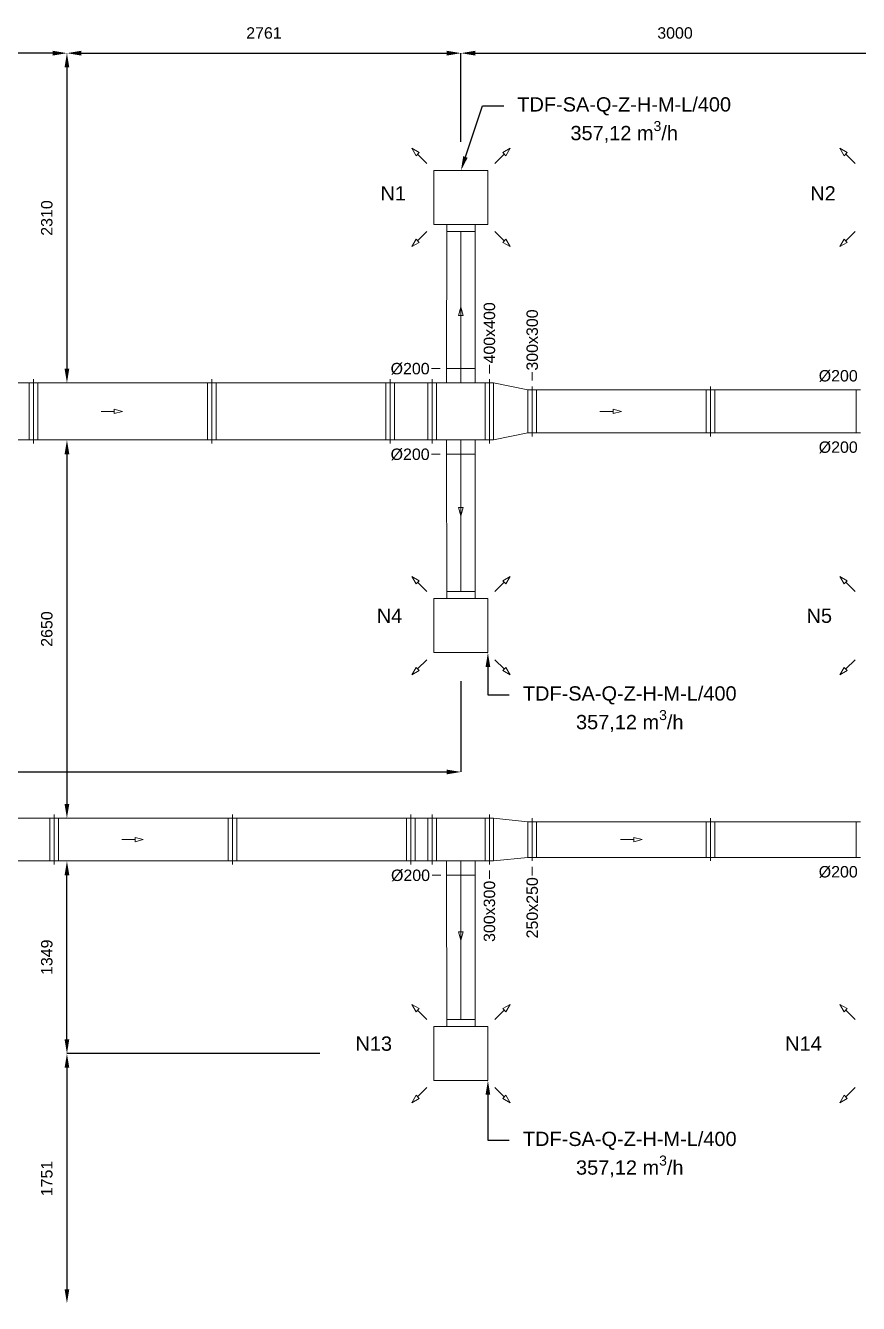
# Model space of a CAD drawing. Header units: millimetres. Extents: x 59762 to 60194, y -87842 to -87548.
# Drawn here: x 60035.94 to 60041.78, y -87796.75 to -87787.8 of the extents above; entities that cross this region are included whole.
import ezdxf
from ezdxf import colors
from ezdxf.entities.mleader import LeaderData, LeaderLine
from ezdxf.math import Vec2, Vec3

# ---------------------------------------------------------------- set-up
doc = ezdxf.new("R2010")
doc.units = ezdxf.units.MM
doc.linetypes.add('JIS_02_1.2', pattern=[2.5, 1.25, -1.25])
doc.linetypes.add('KRESKAKROPKA', pattern=[25.4, 12.7, -6.35, 0, -6.35])
for name, color, linetype, lineweight in [('instalacja nawiewna', 150, 'Continuous', 20), ('kanały', 7, 'Continuous', 20), ('nawi. strzałki', 150, 'Continuous', 20), ('Nawiew opis', 150, 'Continuous', 20), ('wymiary', 7, 'Continuous', 13)]:
    doc.layers.add(name, color=color, linetype=linetype, lineweight=lineweight)
doc.layers.add('osie', color=7, linetype='JIS_02_1.2', lineweight=5, transparency=0.7)
doc.styles.add('styl1', font='arial.ttf', dxfattribs={"height": 0.08})
doc.linetypes.add('ZYGZAK', pattern='A,0.00254,-5.08,[131,ltypeshp.shx,S=5.08,R=0,X=-5.08,Y=0],-10.16,[131,ltypeshp.shx,S=5.08,R=180,X=5.08,Y=0],-5.08', length=20.32254)
doc.dimstyles.new('Kopia Opisowy', dxfattribs={"dimscale": 0, "dimtxt": 0.08, "dimasz": 0.1, "dimexe": 0, "dimexo": 0.2, "dimgap": 0.1, "dimtad": 1, "dimlfac": 1000, "dimtxsty": 'styl1', "dimcen": 2.5, "dimadec": 0, "dimazin": 0, "dimtfac": 1, "dimtmove": 0, "dimatfit": 3, "dimfxl": 1, "dimarcsym": 0})

# ---------------------------------------------------------------- blocks, each defined once
blk = doc.blocks.new('*D53')
at = {"layer": 'Defpoints', "color": 0, "transparency": 16777216}
for p in [(60036.2311, -87787.9899), (60038.9921, -87787.9899), (60038.9921, -87788.8119)]:
    blk.add_point(p, dxfattribs=at)
at = {"layer": 'wymiary', "color": 0, "lineweight": -2, "transparency": 16777216}
for p, q in [((60036.3311, -87787.9899), (60038.8921, -87787.9899)), ((60038.9921, -87788.6119), (60038.9921, -87787.9899))]:
    blk.add_line(p, q, dxfattribs=at)
at = {"layer": 'wymiary', "color": 0, "transparency": 16777216}
for points in [[(60036.3311, -87787.9732), (60036.3311, -87788.0065), (60036.2311, -87787.9899)], [(60038.8921, -87787.9732), (60038.8921, -87788.0065), (60038.9921, -87787.9899)]]:
    blk.add_solid(points, dxfattribs=at)
at = {"layer": 'wymiary', "color": 0, "transparency": 16777216, "insert": (60037.6116, -87787.849), "char_height": 0.08, "attachment_point": 5, "style": 'styl1'}
blk.add_mtext('2761', dxfattribs=at)
blk = doc.blocks.new('*D54')
at = {"layer": 'Defpoints', "color": 0, "transparency": 16777216}
for p in [(60041.9921, -87787.9899), (60038.9921, -87788.8119), (60041.9921, -87788.8119)]:
    blk.add_point(p, dxfattribs=at)
at = {"layer": 'wymiary', "color": 0, "lineweight": -2, "transparency": 16777216}
for p, q in [((60039.0921, -87787.9899), (60041.8921, -87787.9899)), ((60041.9921, -87788.6119), (60041.9921, -87787.9899))]:
    blk.add_line(p, q, dxfattribs=at)
at = {"layer": 'wymiary', "color": 0, "transparency": 16777216}
for points in [[(60039.0921, -87787.9732), (60039.0921, -87788.0065), (60038.9921, -87787.9899)], [(60041.8921, -87787.9732), (60041.8921, -87788.0065), (60041.9921, -87787.9899)]]:
    blk.add_solid(points, dxfattribs=at)
at = {"layer": 'wymiary', "color": 0, "transparency": 16777216, "insert": (60040.4921, -87787.849), "char_height": 0.08, "attachment_point": 5, "style": 'styl1'}
blk.add_mtext('3000', dxfattribs=at)
blk = doc.blocks.new('*D57')
at = {"layer": 'Defpoints', "color": 0, "transparency": 16777216}
for p in [(60036.2311, -87787.9899), (60036.2311, -87790.2999), (60036.2311, -87790.2999)]:
    blk.add_point(p, dxfattribs=at)
at = {"layer": 'wymiary', "color": 0, "lineweight": -2, "transparency": 16777216}
blk.add_line((60036.2311, -87788.0899), (60036.2311, -87790.1999), dxfattribs=at)
at = {"layer": 'wymiary', "color": 0, "transparency": 16777216}
for points in [[(60036.2144, -87788.0899), (60036.2477, -87788.0899), (60036.2311, -87787.9899)], [(60036.2144, -87790.1999), (60036.2477, -87790.1999), (60036.2311, -87790.2999)]]:
    blk.add_solid(points, dxfattribs=at)
at = {"layer": 'wymiary', "color": 0, "transparency": 16777216, "insert": (60036.0902, -87789.1449), "char_height": 0.08, "attachment_point": 5, "rotation": 90, "style": 'styl1'}
blk.add_mtext('2310', dxfattribs=at)
blk = doc.blocks.new('*D59')
at = {"layer": 'Defpoints', "color": 0, "transparency": 16777216}
for p in [(60036.2311, -87790.6999), (60036.2311, -87793.3499), (60036.2311, -87793.3499)]:
    blk.add_point(p, dxfattribs=at)
at = {"layer": 'wymiary', "color": 0, "lineweight": -2, "transparency": 16777216}
blk.add_line((60036.2311, -87790.7999), (60036.2311, -87793.2499), dxfattribs=at)
at = {"layer": 'wymiary', "color": 0, "transparency": 16777216}
for points in [[(60036.2144, -87790.7999), (60036.2477, -87790.7999), (60036.2311, -87790.6999)], [(60036.2144, -87793.2499), (60036.2477, -87793.2499), (60036.2311, -87793.3499)]]:
    blk.add_solid(points, dxfattribs=at)
at = {"layer": 'wymiary', "color": 0, "transparency": 16777216, "insert": (60036.0902, -87792.0249), "char_height": 0.08, "attachment_point": 5, "rotation": 90, "style": 'styl1'}
blk.add_mtext('2650', dxfattribs=at)
blk = doc.blocks.new('*D60')
at = {"layer": 'Defpoints', "color": 0, "transparency": 16777216}
for p in [(60036.2311, -87793.6499), (60036.2311, -87793.6499), (60036.2311, -87794.9989)]:
    blk.add_point(p, dxfattribs=at)
at = {"layer": 'wymiary', "color": 0, "lineweight": -2, "transparency": 16777216}
blk.add_line((60036.2311, -87794.8989), (60036.2311, -87793.7499), dxfattribs=at)
at = {"layer": 'wymiary', "color": 0, "transparency": 16777216}
for points in [[(60036.2144, -87793.7499), (60036.2477, -87793.7499), (60036.2311, -87793.6499)], [(60036.2144, -87794.8989), (60036.2477, -87794.8989), (60036.2311, -87794.9989)]]:
    blk.add_solid(points, dxfattribs=at)
at = {"layer": 'wymiary', "color": 0, "transparency": 16777216, "insert": (60036.0902, -87794.3244), "char_height": 0.08, "attachment_point": 5, "rotation": 90, "style": 'styl1'}
blk.add_mtext('1349', dxfattribs=at)
blk = doc.blocks.new('*D61')
at = {"layer": 'Defpoints', "color": 0, "transparency": 16777216}
for p in [(60038.8031, -87794.9989), (60036.2311, -87796.7499), (60036.2311, -87796.7499)]:
    blk.add_point(p, dxfattribs=at)
at = {"layer": 'wymiary', "color": 0, "lineweight": -2, "transparency": 16777216}
for p, q in [((60038.0031, -87794.9989), (60036.2311, -87794.9989)), ((60036.2311, -87795.0989), (60036.2311, -87796.6499))]:
    blk.add_line(p, q, dxfattribs=at)
at = {"layer": 'wymiary', "color": 0, "transparency": 16777216}
for points in [[(60036.2144, -87795.0989), (60036.2477, -87795.0989), (60036.2311, -87794.9989)], [(60036.2144, -87796.6499), (60036.2477, -87796.6499), (60036.2311, -87796.7499)]]:
    blk.add_solid(points, dxfattribs=at)
at = {"layer": 'wymiary', "color": 0, "transparency": 16777216, "insert": (60036.0902, -87795.8744), "char_height": 0.08, "attachment_point": 5, "rotation": 90, "style": 'styl1'}
blk.add_mtext('1751', dxfattribs=at)
blk = doc.blocks.new('*D62')
at = {"layer": 'Defpoints', "color": 0, "transparency": 16777216}
for p in [(60033.3911, -87787.9899), (60033.3911, -87787.9899), (60036.2311, -87787.9899)]:
    blk.add_point(p, dxfattribs=at)
at = {"layer": 'wymiary', "color": 0, "lineweight": -2, "transparency": 16777216}
blk.add_line((60036.1311, -87787.9899), (60033.4911, -87787.9899), dxfattribs=at)
at = {"layer": 'wymiary', "color": 0, "transparency": 16777216}
for points in [[(60033.4911, -87787.9732), (60033.4911, -87788.0065), (60033.3911, -87787.9899)], [(60036.1311, -87787.9732), (60036.1311, -87788.0065), (60036.2311, -87787.9899)]]:
    blk.add_solid(points, dxfattribs=at)
at = {"layer": 'wymiary', "color": 0, "transparency": 16777216, "insert": (60034.8111, -87787.849), "char_height": 0.08, "attachment_point": 5, "style": 'styl1'}
blk.add_mtext('2840', dxfattribs=at)
blk = doc.blocks.new('*D63')
at = {"layer": 'Defpoints', "color": 0, "transparency": 16777216}
for p in [(60038.9921, -87792.1899), (60033.1911, -87793.0261), (60038.9921, -87793.0261)]:
    blk.add_point(p, dxfattribs=at)
at = {"layer": 'wymiary', "color": 0, "lineweight": -2, "transparency": 16777216}
for p, q in [((60038.9921, -87792.3899), (60038.9921, -87793.0261)), ((60033.1911, -87792.8261), (60033.1911, -87793.0261)), ((60033.2911, -87793.0261), (60038.8921, -87793.0261))]:
    blk.add_line(p, q, dxfattribs=at)
at = {"layer": 'wymiary', "color": 0, "transparency": 16777216}
for points in [[(60033.2911, -87793.0095), (60033.2911, -87793.0428), (60033.1911, -87793.0261)], [(60038.8921, -87793.0095), (60038.8921, -87793.0428), (60038.9921, -87793.0261)]]:
    blk.add_solid(points, dxfattribs=at)
at = {"layer": 'wymiary', "color": 0, "transparency": 16777216, "insert": (60035.5659, -87792.8853), "char_height": 0.08, "attachment_point": 5, "style": 'styl1'}
blk.add_mtext('5801', dxfattribs=at)

msp = doc.modelspace()

# ---------------------------------------------------------------- linework, layer by layer
at = {"layer": 'instalacja nawiewna', "color": 7, "ltscale": 20}
for p, q in [((60038.893053, -87789.239876), (60038.893053, -87789.189876)), ((60039.091053, -87789.189876), (60039.091053, -87789.239876)), ((60039.091053, -87789.239876), (60038.893053, -87789.239876)), ((60039.091053, -87791.761876), (60038.893053, -87791.761876)), ((60038.893053, -87791.761876), (60038.893053, -87791.811876)), ((60039.091053, -87791.811876), (60039.091053, -87791.761876)), ((60039.091053, -87794.759876), (60038.893053, -87794.759876)), ((60038.893053, -87794.759876), (60038.893053, -87794.809876)), ((60039.091053, -87794.809876), (60039.091053, -87794.759876))]:
    msp.add_line(p, q, dxfattribs=at)
for points in [[(60038.803053, -87788.811876), (60039.181053, -87788.811876), (60039.181053, -87789.189876), (60038.803053, -87789.189876)], [(60038.803053, -87791.811876), (60039.181053, -87791.811876), (60039.181053, -87792.189876), (60038.803053, -87792.189876)], [(60038.803053, -87794.809876), (60039.181053, -87794.809876), (60039.181053, -87795.187876), (60038.803053, -87795.187876)]]:
    msp.add_lwpolyline(points, close=True, dxfattribs=at)
at = {"layer": 'kanały', "color": 7, "linetype": 'ZYGZAK', "ltscale": 0.1}
for p, q in [((60038.891053, -87790.199876), (60038.893053, -87789.239876)), ((60039.091053, -87790.199876), (60039.091053, -87789.239876)), ((60038.893053, -87791.761876), (60038.891053, -87790.799876)), ((60039.091053, -87791.761876), (60039.091053, -87790.799876)), ((60038.893053, -87794.759876), (60038.891053, -87793.749876)), ((60039.091053, -87794.759876), (60039.091053, -87793.749876))]:
    msp.add_line(p, q, dxfattribs=at)
at = {"layer": 'kanały', "color": 7, "ltscale": 20}
for p, q in [((60038.891053, -87790.199876), (60039.091053, -87790.199876)), ((60038.891053, -87790.199876), (60038.891053, -87790.299876)), ((60039.091053, -87790.199876), (60039.091053, -87790.299876)), ((60038.496053, -87790.299876), (60038.496053, -87790.274876)), ((60038.496053, -87790.299876), (60038.496053, -87790.274876)), ((60038.791053, -87790.299876), (60038.791053, -87790.274876)), ((60038.791053, -87790.299876), (60038.791053, -87790.274876)), ((60039.191053, -87790.299876), (60039.191053, -87790.274876)), ((60039.191053, -87790.274876), (60039.191053, -87790.299876)), ((60037.246053, -87790.299876), (60038.496053, -87790.299876)), ((60038.466053, -87790.299876), (60038.466053, -87790.699876)), ((60038.496053, -87790.299876), (60038.496053, -87790.699876)), ((60038.496053, -87790.299876), (60038.791053, -87790.299876)), ((60038.496053, -87790.299876), (60038.496053, -87790.699876)), ((60038.526053, -87790.299876), (60038.526053, -87790.699876)), ((60038.761053, -87790.299876), (60038.761053, -87790.699876)), ((60038.791053, -87790.299876), (60038.791053, -87790.699876)), ((60038.791053, -87790.299876), (60039.191053, -87790.299876)), ((60038.791053, -87790.299876), (60038.791053, -87790.699876)), ((60038.821053, -87790.299876), (60038.821053, -87790.699876)), ((60039.161053, -87790.299876), (60039.161053, -87790.699876)), ((60039.191053, -87790.299876), (60039.191053, -87790.699876)), ((60039.191053, -87790.699876), (60039.191053, -87790.299876)), ((60039.221053, -87790.299876), (60039.191053, -87790.299876)), ((60039.221053, -87790.699876), (60039.221053, -87790.299876)), ((60039.221053, -87790.299876), (60039.461053, -87790.349876)), ((60039.461053, -87790.649876), (60039.461053, -87790.349876)), ((60039.461053, -87790.349876), (60039.491053, -87790.349876)), ((60039.491053, -87790.324876), (60039.491053, -87790.349876)), ((60039.491053, -87790.349876), (60039.491053, -87790.324876)), ((60039.491053, -87790.649876), (60039.491053, -87790.349876)), ((60039.491053, -87790.349876), (60040.741053, -87790.349876)), ((60039.491053, -87790.349876), (60039.491053, -87790.649876)), ((60039.521053, -87790.349876), (60039.521053, -87790.649876)), ((60040.711053, -87790.349876), (60040.711053, -87790.649876)), ((60040.741053, -87790.349876), (60040.741053, -87790.324876)), ((60040.741053, -87790.349876), (60040.741053, -87790.324876)), ((60040.741053, -87790.349876), (60040.741053, -87790.649876)), ((60040.741053, -87790.349876), (60041.791053, -87790.349876)), ((60040.741053, -87790.349876), (60040.741053, -87790.649876)), ((60040.771053, -87790.349876), (60040.771053, -87790.649876)), ((60041.761053, -87790.349876), (60041.761053, -87790.649876)), ((60039.221053, -87790.699876), (60039.461053, -87790.649876)), ((60039.461053, -87790.649876), (60039.491053, -87790.649876)), ((60039.491053, -87790.649876), (60039.491053, -87790.674876)), ((60039.491053, -87790.649876), (60040.741053, -87790.649876)), ((60039.491053, -87790.674876), (60039.491053, -87790.649876)), ((60040.741053, -87790.674876), (60040.741053, -87790.649876)), ((60040.741053, -87790.649876), (60041.791053, -87790.649876)), ((60040.741053, -87790.674876), (60040.741053, -87790.649876)), ((60037.246053, -87790.699876), (60038.496053, -87790.699876)), ((60038.496053, -87790.724876), (60038.496053, -87790.699876)), ((60038.496053, -87790.699876), (60038.791053, -87790.699876)), ((60038.496053, -87790.724876), (60038.496053, -87790.699876)), ((60038.791053, -87790.724876), (60038.791053, -87790.699876)), ((60038.791053, -87790.699876), (60039.191053, -87790.699876)), ((60038.791053, -87790.724876), (60038.791053, -87790.699876)), ((60038.891053, -87790.799876), (60038.891053, -87790.699876)), ((60039.091053, -87790.799876), (60039.091053, -87790.699876)), ((60039.191053, -87790.724876), (60039.191053, -87790.699876)), ((60039.191053, -87790.699876), (60039.191053, -87790.724876)), ((60039.221053, -87790.699876), (60039.191053, -87790.699876)), ((60038.891053, -87790.799876), (60039.091053, -87790.799876)), ((60038.641053, -87793.349876), (60038.641053, -87793.324876)), ((60038.641053, -87793.349876), (60038.641053, -87793.324876)), ((60038.791053, -87793.349876), (60038.791053, -87793.324876)), ((60038.791053, -87793.349876), (60038.791053, -87793.324876)), ((60039.191053, -87793.349876), (60039.191053, -87793.324876)), ((60039.191053, -87793.324876), (60039.191053, -87793.349876)), ((60037.391053, -87793.349876), (60038.641053, -87793.349876)), ((60038.611053, -87793.349876), (60038.611053, -87793.649876)), ((60038.641053, -87793.349876), (60038.641053, -87793.649876)), ((60038.641053, -87793.349876), (60038.791053, -87793.349876)), ((60038.641053, -87793.349876), (60038.641053, -87793.649876)), ((60038.671053, -87793.349876), (60038.671053, -87793.649876)), ((60038.761053, -87793.349876), (60038.761053, -87793.649876)), ((60038.791053, -87793.349876), (60039.191053, -87793.349876)), ((60038.791053, -87793.349876), (60038.791053, -87793.649876)), ((60038.791053, -87793.349876), (60038.791053, -87793.649876)), ((60038.821053, -87793.349876), (60038.821053, -87793.649876)), ((60039.161053, -87793.349876), (60039.161053, -87793.649876)), ((60039.191053, -87793.349876), (60039.191053, -87793.649876)), ((60039.191053, -87793.649876), (60039.191053, -87793.349876)), ((60039.221053, -87793.349876), (60039.191053, -87793.349876)), ((60039.221053, -87793.649876), (60039.221053, -87793.349876)), ((60039.221053, -87793.349876), (60039.461053, -87793.374876)), ((60039.461053, -87793.374876), (60039.461053, -87793.624876)), ((60039.491053, -87793.374876), (60039.491053, -87793.349876)), ((60039.491053, -87793.374876), (60039.491053, -87793.349876)), ((60039.491053, -87793.374876), (60039.491053, -87793.624876)), ((60039.491053, -87793.374876), (60040.741053, -87793.374876)), ((60039.491053, -87793.374876), (60039.491053, -87793.624876)), ((60039.521053, -87793.374876), (60039.521053, -87793.624876)), ((60040.711053, -87793.374876), (60040.711053, -87793.624876)), ((60040.741053, -87793.374876), (60040.741053, -87793.349876)), ((60040.741053, -87793.374876), (60040.741053, -87793.349876)), ((60040.741053, -87793.374876), (60040.741053, -87793.624876)), ((60040.741053, -87793.374876), (60041.791053, -87793.374876)), ((60040.741053, -87793.374876), (60040.741053, -87793.624876)), ((60040.771053, -87793.374876), (60040.771053, -87793.624876)), ((60041.761053, -87793.374876), (60041.761053, -87793.624876)), ((60039.491053, -87793.624876), (60039.491053, -87793.599876)), ((60037.391053, -87793.649876), (60038.641053, -87793.649876)), ((60038.641053, -87793.674876), (60038.641053, -87793.649876)), ((60038.641053, -87793.649876), (60038.791053, -87793.649876)), ((60038.641053, -87793.674876), (60038.641053, -87793.649876)), ((60038.791053, -87793.649876), (60039.191053, -87793.649876)), ((60038.791053, -87793.674876), (60038.791053, -87793.649876)), ((60038.791053, -87793.674876), (60038.791053, -87793.649876)), ((60038.891053, -87793.749876), (60038.891053, -87793.649876)), ((60039.091053, -87793.749876), (60039.091053, -87793.649876)), ((60039.191053, -87793.674876), (60039.191053, -87793.649876)), ((60039.191053, -87793.649876), (60039.191053, -87793.674876)), ((60039.221053, -87793.649876), (60039.191053, -87793.649876)), ((60039.221053, -87793.649876), (60039.461053, -87793.624876)), ((60039.491053, -87793.649876), (60039.491053, -87793.624876)), ((60039.491053, -87793.624876), (60040.741053, -87793.624876)), ((60039.491053, -87793.649876), (60039.491053, -87793.624876)), ((60040.741053, -87793.649876), (60040.741053, -87793.624876)), ((60040.741053, -87793.624876), (60041.791053, -87793.624876)), ((60040.741053, -87793.649876), (60040.741053, -87793.624876)), ((60038.891053, -87793.749876), (60039.091053, -87793.749876))]:
    msp.add_line(p, q, dxfattribs=at)
at = {"layer": 'kanały', "ltscale": 20}
for p, q in [((60035.996053, -87790.299876), (60035.996053, -87790.274876)), ((60035.996053, -87790.299876), (60035.996053, -87790.274876)), ((60037.246053, -87790.299876), (60037.246053, -87790.274876)), ((60037.246053, -87790.299876), (60037.246053, -87790.274876)), ((60034.746053, -87790.299876), (60035.996053, -87790.299876)), ((60035.966053, -87790.299876), (60035.966053, -87790.699876)), ((60035.996053, -87790.299876), (60035.996053, -87790.699876)), ((60035.996053, -87790.299876), (60037.246053, -87790.299876)), ((60035.996053, -87790.299876), (60035.996053, -87790.699876)), ((60036.026053, -87790.299876), (60036.026053, -87790.699876)), ((60037.216053, -87790.299876), (60037.216053, -87790.699876)), ((60037.246053, -87790.299876), (60037.246053, -87790.699876)), ((60037.246053, -87790.299876), (60037.246053, -87790.699876)), ((60037.276053, -87790.299876), (60037.276053, -87790.699876)), ((60034.746053, -87790.699876), (60035.996053, -87790.699876)), ((60035.996053, -87790.724876), (60035.996053, -87790.699876)), ((60035.996053, -87790.699876), (60037.246053, -87790.699876)), ((60035.996053, -87790.724876), (60035.996053, -87790.699876)), ((60037.246053, -87790.724876), (60037.246053, -87790.699876)), ((60037.246053, -87790.724876), (60037.246053, -87790.699876)), ((60036.141053, -87793.349876), (60036.141053, -87793.324876)), ((60036.141053, -87793.349876), (60036.141053, -87793.324876)), ((60037.391053, -87793.349876), (60037.391053, -87793.324876)), ((60037.391053, -87793.349876), (60037.391053, -87793.324876)), ((60034.891053, -87793.349876), (60036.141053, -87793.349876)), ((60036.111053, -87793.349876), (60036.111053, -87793.649876)), ((60036.141053, -87793.349876), (60036.141053, -87793.649876)), ((60036.141053, -87793.349876), (60037.391053, -87793.349876)), ((60036.141053, -87793.349876), (60036.141053, -87793.649876)), ((60036.171053, -87793.349876), (60036.171053, -87793.649876)), ((60037.361053, -87793.349876), (60037.361053, -87793.649876)), ((60037.391053, -87793.349876), (60037.391053, -87793.649876)), ((60037.391053, -87793.349876), (60037.391053, -87793.649876)), ((60037.421053, -87793.349876), (60037.421053, -87793.649876)), ((60034.891053, -87793.649876), (60036.141053, -87793.649876)), ((60036.141053, -87793.674876), (60036.141053, -87793.649876)), ((60036.141053, -87793.649876), (60037.391053, -87793.649876)), ((60036.141053, -87793.674876), (60036.141053, -87793.649876)), ((60037.391053, -87793.674876), (60037.391053, -87793.649876)), ((60037.391053, -87793.674876), (60037.391053, -87793.649876))]:
    msp.add_line(p, q, dxfattribs=at)
at = {"layer": 'kanały', "color": 7}
for p, q in [((60039.461053, -87793.374876), (60039.491053, -87793.374876)), ((60039.461053, -87793.624876), (60039.491053, -87793.624876))]:
    msp.add_line(p, q, dxfattribs=at)
at = {"layer": 'nawi. strzałki', "color": 7, "ltscale": 20}
for p, q in [((60038.647489, -87788.656312), (60038.699451, -87788.686312)), ((60038.647489, -87788.656312), (60038.677489, -87788.708274)), ((60039.336616, -87788.656312), (60039.284655, -87788.686312)), ((60039.336616, -87788.656312), (60039.306616, -87788.708274)), ((60041.647489, -87788.656312), (60041.699451, -87788.686312)), ((60041.647489, -87788.656312), (60041.677489, -87788.708274)), ((60038.677489, -87788.708274), (60038.699451, -87788.686312)), ((60038.753555, -87788.762378), (60038.68847, -87788.697293)), ((60039.23055, -87788.762378), (60039.295636, -87788.697293)), ((60039.284655, -87788.686312), (60039.306616, -87788.708274)), ((60041.677489, -87788.708274), (60041.699451, -87788.686312)), ((60041.753555, -87788.762378), (60041.68847, -87788.697293)), ((60038.647489, -87789.345439), (60038.677489, -87789.293478)), ((60038.699451, -87789.315439), (60038.677489, -87789.293478)), ((60038.753555, -87789.239373), (60038.68847, -87789.304458)), ((60039.23055, -87789.239373), (60039.295636, -87789.304458)), ((60039.306616, -87789.293478), (60039.284655, -87789.315439)), ((60039.336616, -87789.345439), (60039.306616, -87789.293478)), ((60041.647489, -87789.345439), (60041.677489, -87789.293478)), ((60041.699451, -87789.315439), (60041.677489, -87789.293478)), ((60041.753555, -87789.239373), (60041.68847, -87789.304458)), ((60038.647489, -87789.345439), (60038.699451, -87789.315439)), ((60039.336616, -87789.345439), (60039.284655, -87789.315439)), ((60041.647489, -87789.345439), (60041.699451, -87789.315439)), ((60038.991553, -87789.769876), (60038.976024, -87789.827831)), ((60038.976024, -87789.827831), (60039.007082, -87789.827831)), ((60038.991553, -87789.769876), (60039.007082, -87789.827831)), ((60038.991553, -87789.919876), (60038.991553, -87789.827831)), ((60036.471053, -87790.499876), (60036.563097, -87790.499876)), ((60036.621053, -87790.499876), (60036.563097, -87790.484347)), ((60036.563097, -87790.484347), (60036.563097, -87790.515405)), ((60036.621053, -87790.499876), (60036.563097, -87790.515405)), ((60039.966053, -87790.499876), (60040.058097, -87790.499876)), ((60040.116053, -87790.499876), (60040.058097, -87790.484347)), ((60040.058097, -87790.484347), (60040.058097, -87790.515405)), ((60040.116053, -87790.499876), (60040.058097, -87790.515405)), ((60038.991053, -87791.080876), (60038.991053, -87791.17292)), ((60038.991053, -87791.230876), (60038.975524, -87791.17292)), ((60039.006582, -87791.17292), (60038.975524, -87791.17292)), ((60038.991053, -87791.230876), (60039.006582, -87791.17292)), ((60038.647489, -87791.656312), (60038.699451, -87791.686312)), ((60038.647489, -87791.656312), (60038.677489, -87791.708274)), ((60038.677489, -87791.708274), (60038.699451, -87791.686312)), ((60038.753555, -87791.762378), (60038.68847, -87791.697293)), ((60039.23055, -87791.762378), (60039.295636, -87791.697293)), ((60039.336616, -87791.656312), (60039.284655, -87791.686312)), ((60039.284655, -87791.686312), (60039.306616, -87791.708274)), ((60039.336616, -87791.656312), (60039.306616, -87791.708274)), ((60041.647489, -87791.656312), (60041.699451, -87791.686312)), ((60041.647489, -87791.656312), (60041.677489, -87791.708274)), ((60041.677489, -87791.708274), (60041.699451, -87791.686312)), ((60041.753555, -87791.762378), (60041.68847, -87791.697293)), ((60038.753555, -87792.239373), (60038.68847, -87792.304458)), ((60039.23055, -87792.239373), (60039.295636, -87792.304458)), ((60041.753555, -87792.239373), (60041.68847, -87792.304458)), ((60038.647489, -87792.345439), (60038.677489, -87792.293478)), ((60038.647489, -87792.345439), (60038.699451, -87792.315439)), ((60038.699451, -87792.315439), (60038.677489, -87792.293478)), ((60039.306616, -87792.293478), (60039.284655, -87792.315439)), ((60039.336616, -87792.345439), (60039.284655, -87792.315439)), ((60039.336616, -87792.345439), (60039.306616, -87792.293478)), ((60041.647489, -87792.345439), (60041.677489, -87792.293478)), ((60041.647489, -87792.345439), (60041.699451, -87792.315439)), ((60041.699451, -87792.315439), (60041.677489, -87792.293478)), ((60036.616053, -87793.499876), (60036.708097, -87793.499876)), ((60036.766053, -87793.499876), (60036.708097, -87793.484347)), ((60036.708097, -87793.484347), (60036.708097, -87793.515405)), ((60036.766053, -87793.499876), (60036.708097, -87793.515405)), ((60040.111053, -87793.499876), (60040.203097, -87793.499876)), ((60040.261053, -87793.499876), (60040.203097, -87793.484347)), ((60040.203097, -87793.484347), (60040.203097, -87793.515405)), ((60040.261053, -87793.499876), (60040.203097, -87793.515405)), ((60038.991553, -87794.054876), (60038.991553, -87794.14692)), ((60038.991553, -87794.204876), (60038.976024, -87794.14692)), ((60039.007082, -87794.14692), (60038.976024, -87794.14692)), ((60038.991553, -87794.204876), (60039.007082, -87794.14692)), ((60038.647489, -87794.654312), (60038.699451, -87794.684312)), ((60038.647489, -87794.654312), (60038.677489, -87794.706274)), ((60039.336616, -87794.654312), (60039.284655, -87794.684312)), ((60039.336616, -87794.654312), (60039.306616, -87794.706274)), ((60041.647489, -87794.654312), (60041.699451, -87794.684312)), ((60041.647489, -87794.654312), (60041.677489, -87794.706274)), ((60038.677489, -87794.706274), (60038.699451, -87794.684312)), ((60038.753555, -87794.760378), (60038.68847, -87794.695293)), ((60039.23055, -87794.760378), (60039.295636, -87794.695293)), ((60039.284655, -87794.684312), (60039.306616, -87794.706274)), ((60041.677489, -87794.706274), (60041.699451, -87794.684312)), ((60041.753555, -87794.760378), (60041.68847, -87794.695293)), ((60038.647489, -87795.343439), (60038.677489, -87795.291478)), ((60038.699451, -87795.313439), (60038.677489, -87795.291478)), ((60038.753555, -87795.237373), (60038.68847, -87795.302458)), ((60039.23055, -87795.237373), (60039.295636, -87795.302458)), ((60039.306616, -87795.291478), (60039.284655, -87795.313439)), ((60039.336616, -87795.343439), (60039.306616, -87795.291478)), ((60041.647489, -87795.343439), (60041.677489, -87795.291478)), ((60041.699451, -87795.313439), (60041.677489, -87795.291478)), ((60041.753555, -87795.237373), (60041.68847, -87795.302458)), ((60038.647489, -87795.343439), (60038.699451, -87795.313439)), ((60039.336616, -87795.343439), (60039.284655, -87795.313439)), ((60041.647489, -87795.343439), (60041.699451, -87795.313439))]:
    msp.add_line(p, q, dxfattribs=at)
at = {"layer": 'osie', "color": 7, "linetype": 'KRESKAKROPKA', "ltscale": 0.1}
for p, q in [((60038.991053, -87790.299876), (60038.992053, -87789.239876)), ((60038.991053, -87791.761876), (60038.991053, -87790.699876)), ((60038.992053, -87794.759876), (60038.991053, -87793.649876))]:
    msp.add_line(p, q, dxfattribs=at)
at = {"layer": 'wymiary', "color": 7}
for p, q in [((60038.847244, -87790.199876), (60038.786888, -87790.199876)), ((60039.191053, -87790.173848), (60039.191053, -87790.234204)), ((60039.491053, -87790.223848), (60039.491053, -87790.284204)), ((60038.847244, -87790.799876), (60038.786888, -87790.799876)), ((60039.491053, -87793.750903), (60039.491053, -87793.690548)), ((60038.850035, -87793.749876), (60038.789679, -87793.749876)), ((60039.191053, -87793.775903), (60039.191053, -87793.715548))]:
    msp.add_line(p, q, dxfattribs=at)

# ---------------------------------------------------------------- texts
at = {"layer": 'Nawiew opis', "color": 7, "ltscale": 20, "char_height": 0.1, "attachment_point": 1, "style": 'styl1'}
for s, insert in [('N1', (60038.428139, -87788.922121)), ('N2', (60041.439872, -87788.922121)), ('N4', (60038.402625, -87791.881512)), ('N5', (60041.413863, -87791.881512)), ('N13', (60038.252995, -87794.879512)), ('N14', (60041.264233, -87794.879512))]:
    msp.add_mtext_dynamic_manual_height_columns(s, width=0.2, gutter_width=1, heights=[0], dxfattribs=dict(at, insert=insert))
at = {"layer": 'wymiary', "color": 7, "ltscale": 20, "char_height": 0.08, "attachment_point": 1, "rotation": 90, "style": 'styl1'}
for s, insert in [('400x400', (60039.15134, -87790.164023)), ('300x300', (60039.45134, -87790.214023)), ('250x250', (60039.45134, -87794.192105)), ('300x300', (60039.15134, -87794.217105))]:
    msp.add_mtext_dynamic_manual_height_columns(s, width=0.44264358, gutter_width=1, heights=[0], dxfattribs=dict(at, insert=insert))
at = {"layer": 'wymiary', "color": 7, "ltscale": 20, "char_height": 0.08, "attachment_point": 1, "style": 'styl1'}
for insert in [(60038.499254, -87790.160163), (60041.499254, -87790.210163), (60041.499254, -87790.710163), (60038.499254, -87790.760163), (60041.499254, -87793.685163), (60038.502045, -87793.710163)]:
    msp.add_mtext_dynamic_manual_height_columns('%%C200', width=0.44264358, gutter_width=1, heights=[0], dxfattribs=dict(at, insert=insert))

# ---------------------------------------------------------------- dimensions: what is measured, and where the dimension line sits
at = {"layer": 'wymiary'}
dim = msp.add_linear_dim(base=(60033.391053, -87787.989876), p1=(60036.231053, -87787.989876), p2=(60033.391053, -87787.989876), dimstyle='Kopia Opisowy', override={"dimscale": 1, "dimse1": 1, "dimse2": 1, "dimtix": 0, "dimtofl": 1, "dimtmove": 0, "dimatfit": 3, "dimfxlon": 1}, dxfattribs=at)
dim.commit()
dim.dimension.update_dxf_attribs({"geometry": '*D62', "text_midpoint": (60034.811053, -87787.84903)})
at = {"layer": 'wymiary', "color": 7}
for base, p1, p2, override, picture, middle in [((60038.992053, -87787.989876), (60036.231053, -87787.989876), (60038.992053, -87788.811876), {"dimscale": 1, "dimse1": 1, "dimtix": 0, "dimtofl": 1, "dimtmove": 0, "dimatfit": 3}, '*D53', (60037.611553, -87787.84903)), ((60041.992053, -87787.989876), (60038.992053, -87788.811876), (60041.992053, -87788.811876), {"dimscale": 1, "dimse1": 1, "dimtix": 0, "dimtofl": 1, "dimtmove": 1, "dimatfit": 3}, '*D54', (60040.492053, -87787.849003))]:
    dim = msp.add_linear_dim(base=base, p1=p1, p2=p2, dimstyle='Kopia Opisowy', override=override, dxfattribs=at)
    dim.commit()
    dim.dimension.update_dxf_attribs({"geometry": picture, "text_midpoint": middle})
at = {"layer": 'wymiary'}
for base, p1, p2, picture, middle in [((60036.231053, -87790.299876), (60036.231053, -87787.989876), (60036.231053, -87790.299876), '*D57', (60036.09018, -87789.144876)), ((60036.231053, -87793.349876), (60036.231053, -87790.699876), (60036.231053, -87793.349876), '*D59', (60036.090207, -87792.024876)), ((60036.231053, -87793.649876), (60036.231053, -87794.998876), (60036.231053, -87793.649876), '*D60', (60036.09018, -87794.324376))]:
    dim = msp.add_linear_dim(base=base, p1=p1, p2=p2, angle=90, dimstyle='Kopia Opisowy', override={"dimscale": 1, "dimse1": 1, "dimse2": 1, "dimtix": 0, "dimtofl": 1, "dimtmove": 0, "dimatfit": 3}, dxfattribs=at)
    dim.commit()
    dim.dimension.update_dxf_attribs({"geometry": picture, "text_midpoint": middle})
dim = msp.add_linear_dim(base=(60038.992053, -87793.026143), p1=(60033.191053, -87793.026143), p2=(60038.992053, -87792.189876), dimstyle='Kopia Opisowy', override={"dimscale": 1, "dimtix": 0, "dimtofl": 1, "dimtmove": 0, "dimatfit": 3}, dxfattribs=at)
dim.commit()
dim.dimension.update_dxf_attribs({"geometry": '*D63', "text_midpoint": (60035.565909, -87793.026143), "dimtype": 160})
at = {"layer": 'wymiary', "color": 7}
dim = msp.add_linear_dim(base=(60036.231053, -87796.749876), p1=(60038.803053, -87794.998876), p2=(60036.231053, -87796.749876), angle=90, dimstyle='Kopia Opisowy', override={"dimscale": 1, "dimexo": 0.8, "dimse1": 0, "dimse2": 1}, dxfattribs=at)
dim.commit()
dim.dimension.update_dxf_attribs({"geometry": '*D61', "text_midpoint": (60036.090207, -87795.874376)})

# ---------------------------------------------------------------- leaders
at = {"layer": 'Nawiew opis', "color": 7, "ltscale": 20}
ml = msp.add_multileader_mtext('Standard', dxfattribs=at)
ml.set_content('\\A1;TDF-SA-Q-Z-H-M-L/400\\P357,12 m{\\H0.7x;\\S3^ ;}/h', color=7, style='styl1')
ml.set_leader_properties()
ml.build(insert=Vec2(0, 0))
ml.multileader.update_dxf_attribs({"dogleg_length": 0.3, "arrow_head_size": 0.1})
ctx = ml.context
ctx.base_point, ctx.char_height, ctx.arrow_head_size, ctx.landing_gap_size, ctx.plane_origin = Vec3(60039.292053, -87788.35876), 0.1, 0.1, 0.1, Vec3(60039.241053, -87789.001876)
ctx.text_align_type = 1
notes = []
notes.append((ctx, [(0, (1, 1, 0), (60039.142053, -87788.35876), (1, 0), 0.15, [(0, [(60038.992053, -87788.811876)], 0, [])])]))
ctx.mtext.insert, ctx.mtext.alignment, ctx.mtext.flow_direction = Vec3(60040.136016, -87788.298869), 2, 5
ml = msp.add_multileader_mtext('Standard', dxfattribs=at)
ml.set_content('\\A1;TDF-SA-Q-Z-H-M-L/400\\P357,12 m{\\H0.7x;\\S3^ ;}/h', color=7, style='styl1')
ml.set_leader_properties()
ml.build(insert=Vec2(0, 0))
ml.multileader.update_dxf_attribs({"dogleg_length": 0.3, "arrow_head_size": 0.1})
ctx = ml.context
ctx.base_point, ctx.char_height, ctx.arrow_head_size, ctx.landing_gap_size, ctx.plane_origin = Vec3(60039.331053, -87792.485799), 0.1, 0.1, 0.1, Vec3(60039.241053, -87791.951876)
ctx.text_align_type = 1
notes.append((ctx, [(0, (1, 1, 0), (60039.181053, -87792.485799), (1, 0), 0.15, [(0, [(60039.181053, -87792.189876)], 0, [])])]))
ctx.mtext.insert, ctx.mtext.alignment, ctx.mtext.flow_direction = Vec3(60040.175016, -87792.425908), 2, 5
ml = msp.add_multileader_mtext('Standard', dxfattribs=at)
ml.set_content('\\A1;TDF-SA-Q-Z-H-M-L/400\\P357,12 m{\\H0.7x;\\S3^ ;}/h', color=7, style='styl1')
ml.set_leader_properties()
ml.build(insert=Vec2(0, 0))
ml.multileader.update_dxf_attribs({"dogleg_length": 0.3, "arrow_head_size": 0.1})
ctx = ml.context
ctx.base_point, ctx.char_height, ctx.arrow_head_size, ctx.landing_gap_size, ctx.plane_origin = Vec3(60039.331053, -87795.60677), 0.1, 0.1, 0.1, Vec3(60039.241053, -87794.949876)
ctx.text_align_type = 1
notes.append((ctx, [(0, (1, 1, 0), (60039.181053, -87795.60677), (1, 0), 0.15, [(0, [(60039.181053, -87795.187876)], 0, [])])]))
ctx.mtext.insert, ctx.mtext.alignment, ctx.mtext.flow_direction = Vec3(60040.175016, -87795.546879), 2, 5
for ctx, leaders in notes:
    for number, flags, end, landing, length, lines in leaders:
        leader = LeaderData()
        leader.index, (leader.has_last_leader_line, leader.has_dogleg_vector, leader.attachment_direction) = number, flags
        leader.last_leader_point, leader.dogleg_vector, leader.dogleg_length = Vec3(end), Vec3(landing), length
        for number, points, colour, breaks in lines:
            line = LeaderLine()
            line.index, line.vertices, line.color, line.breaks = number, Vec3.list(points), colors.encode_raw_color(colour), breaks
            leader.lines.append(line)
        ctx.leaders.append(leader)

doc.saveas('drawing.dxf')
